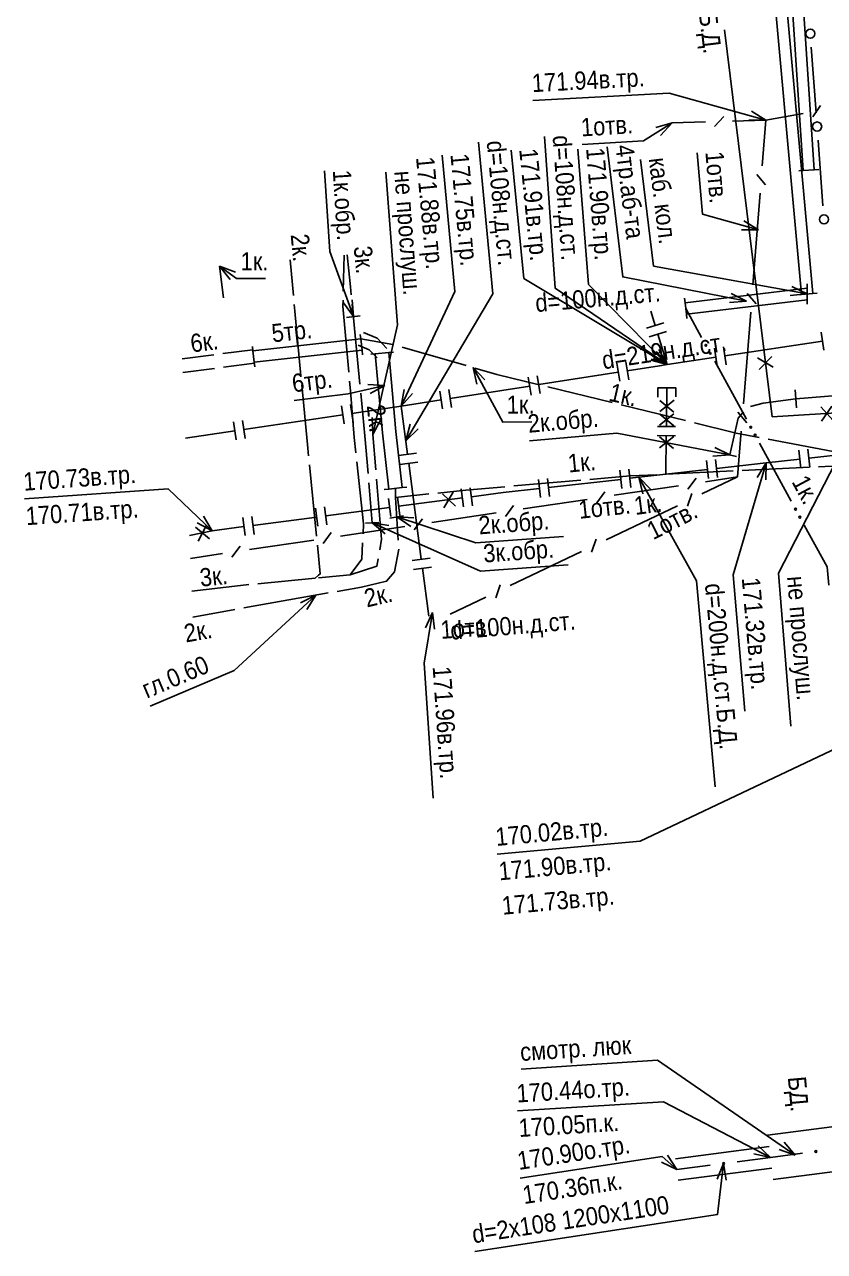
# Model space of a CAD drawing. Header units: metres. Extents: x -3947 to -3704, y 4976 to 6609.
# Drawn here: x -3903.1 to -3859.1, y 5910 to 5977.5 of the extents above; entities that cross this region are included whole.
import ezdxf
from ezdxf.enums import TextEntityAlignment as Align

# ---------------------------------------------------------------- set-up
doc = ezdxf.new("R2010")
doc.units = ezdxf.units.M
doc.header["$MEASUREMENT"] = 0
for name, color, linetype, lineweight in [('Водопровод', 7, 'Continuous', 25), ('Газопровод', 7, 'Continuous', 25), ('Кабели', 7, 'Continuous', 25), ('Кабель связи', 7, 'Continuous', 25), ('Кабель электрический', 7, 'Continuous', 25), ('Подземные коммуникации', 7, 'Continuous', 25), ('Теплосеть', 7, 'Continuous', 25)]:
    doc.layers.add(name, color=color, linetype=linetype, lineweight=lineweight)
doc.styles.add('Russian', font='RUSSIAN_1251.shx', dxfattribs={"width": 0.8, "height": 1})
doc.styles.add('Style-RUSSIAN_1251', font='RUSSIAN_1251.shx')
doc.styles.add('Style-RUSSIAN_1251 I 0.00000', font='RUSSIAN_1251.shx')

msp = doc.modelspace()

# ---------------------------------------------------------------- linework, layer by layer
at = {"layer": 'Водопровод', "linetype": 'Continuous'}
for p, q in [((-3864.628, 5977.226), (-3861.993, 5955.94)), ((-3861.952, 5958.667), (-3862.805, 5959.188)), ((-3862.027, 5959.262), (-3862.723, 5958.543)), ((-3861.993, 5955.94), (-3851.362, 5956.591)), ((-3859.322, 5956.478), (-3858.647, 5955.739)), ((-3858.723, 5956.517), (-3859.296, 5955.697))]:
    msp.add_line(p, q, dxfattribs=at)
at = {"layer": 'Газопровод', "linetype": 'Continuous'}
for p, q in [((-3868.433, 5960.967), (-3868.672, 5961.757)), ((-3867.954, 5961.111), (-3868.911, 5960.822)), ((-3867.81, 5960.633), (-3868.767, 5960.343)), ((-3867.781, 5958.813), (-3868.288, 5960.488)), ((-3859.155, 5959.607), (-3859.304, 5960.595)), ((-3865.021, 5958.723), (-3865.17, 5959.712)), ((-3864.527, 5958.798), (-3864.675, 5959.786)), ((-3864.601, 5959.292), (-3859.23, 5960.101)), ((-3867.781, 5958.813), (-3868.681, 5959.062)), ((-3867.781, 5958.813), (-3868.665, 5959.114)), ((-3867.781, 5958.813), (-3868.589, 5959.281)), ((-3867.781, 5958.813), (-3868.424, 5959.491)), ((-3867.781, 5958.813), (-3868.384, 5959.527)), ((-3867.781, 5958.813), (-3868.232, 5959.631)), ((-3867.781, 5958.813), (-3865.095, 5959.218)), ((-3874.842, 5957.706), (-3870.464, 5958.394)), ((-3870.387, 5957.9), (-3870.542, 5958.888)), ((-3869.893, 5957.978), (-3870.048, 5958.966)), ((-3875.259, 5957.134), (-3875.414, 5958.122)), ((-3874.765, 5957.212), (-3874.92, 5958.2)), ((-3882.397, 5956.518), (-3882.244, 5957.439)), ((-3882.397, 5956.518), (-3881.791, 5957.228)), ((-3880.13, 5956.368), (-3880.286, 5957.356)), ((-3879.636, 5956.446), (-3879.792, 5957.434)), ((-3879.714, 5956.94), (-3875.336, 5957.628)), ((-3867.817, 5955.401), (-3867.795, 5957.526)), ((-3885.538, 5955.547), (-3885.685, 5956.536)), ((-3885.043, 5955.62), (-3885.19, 5956.609)), ((-3885.117, 5956.115), (-3882.397, 5956.518)), ((-3882.397, 5956.518), (-3880.208, 5956.862)), ((-3882.052, 5953.879), (-3882.397, 5956.518)), ((-3868.182, 5956.229), (-3867.397, 5956.849)), ((-3868.178, 5956.829), (-3867.402, 5956.199)), ((-3891.472, 5954.667), (-3891.619, 5955.656)), ((-3890.977, 5954.74), (-3891.124, 5955.729)), ((-3891.051, 5955.235), (-3885.611, 5956.041)), ((-3868.19, 5955.479), (-3867.405, 5956.099)), ((-3868.186, 5956.079), (-3867.41, 5955.449)), ((-3894.265, 5954.758), (-3891.545, 5955.161)), ((-3882.15, 5954.624), (-3881.907, 5955.526)), ((-3882.15, 5954.624), (-3881.477, 5955.272)), ((-3867.317, 5955.396), (-3868.317, 5955.407)), ((-3867.323, 5954.896), (-3868.323, 5954.907)), ((-3868.204, 5954.229), (-3867.418, 5954.849)), ((-3868.199, 5954.829), (-3867.423, 5954.199)), ((-3867.845, 5952.776), (-3867.823, 5954.901)), ((-3881.557, 5953.944), (-3882.548, 5953.814)), ((-3860.421, 5953.107), (-3860.532, 5954.101)), ((-3859.924, 5953.162), (-3860.035, 5954.156)), ((-3859.98, 5953.659), (-3857.689, 5953.915)), ((-3881.492, 5953.448), (-3882.484, 5953.318)), ((-3881.299, 5948.105), (-3881.988, 5953.383)), ((-3870.273, 5952), (-3870.385, 5952.994)), ((-3869.776, 5952.056), (-3869.888, 5953.05)), ((-3867.845, 5952.776), (-3865.555, 5953.034)), ((-3865.499, 5952.537), (-3865.611, 5953.531)), ((-3865.002, 5952.593), (-3865.114, 5953.587)), ((-3862.329, 5953.397), (-3862.823, 5952.605)), ((-3862.329, 5953.397), (-3862.344, 5952.463)), ((-3874.744, 5951.497), (-3874.856, 5952.49)), ((-3874.247, 5951.553), (-3874.359, 5952.546)), ((-3874.303, 5952.05), (-3870.329, 5952.497)), ((-3869.832, 5952.553), (-3867.845, 5952.776)), ((-3869.335, 5952.609), (-3869.116, 5951.701)), ((-3869.335, 5952.609), (-3868.679, 5951.944)), ((-3880.134, 5951.707), (-3879.41, 5951.017)), ((-3879.54, 5951.787), (-3880.054, 5950.93)), ((-3878.972, 5950.979), (-3879.102, 5951.97)), ((-3878.476, 5951.044), (-3878.607, 5952.035)), ((-3878.541, 5951.539), (-3876.787, 5951.77)), ((-3876.787, 5951.77), (-3874.8, 5951.994)), ((-3886.981, 5949.926), (-3887.111, 5950.918)), ((-3886.485, 5949.991), (-3886.616, 5950.983)), ((-3886.55, 5950.487), (-3883.042, 5950.948)), ((-3882.976, 5950.452), (-3883.107, 5951.444)), ((-3882.481, 5950.517), (-3882.611, 5951.509)), ((-3882.546, 5951.013), (-3879.037, 5951.474)), ((-3892.805, 5949.665), (-3893.284, 5950.467)), ((-3890.985, 5949.4), (-3891.116, 5950.391)), ((-3890.49, 5949.465), (-3890.62, 5950.456)), ((-3890.555, 5949.961), (-3887.046, 5950.422)), ((-3894.05, 5949.414), (-3892.805, 5949.665)), ((-3893.708, 5949.865), (-3892.939, 5949.225)), ((-3892.805, 5949.665), (-3893.629, 5950.105)), ((-3893.12, 5949.985), (-3893.576, 5949.095)), ((-3892.805, 5949.665), (-3891.051, 5949.896)), ((-3880.803, 5948.169), (-3881.795, 5948.04)), ((-3880.738, 5947.674), (-3881.73, 5947.544)), ((-3880.889, 5944.97), (-3881.234, 5947.609)), ((-3880.677, 5945.177), (-3881.07, 5944.33)), ((-3880.677, 5945.177), (-3880.577, 5944.248))]:
    msp.add_line(p, q, dxfattribs=at)
at = {"layer": 'Газопровод', "linetype": 'Continuous', "flags": 128}
for points in [[(-3867.781, 5958.813), (-3873.929, 5963.005), (-3874.525, 5971.361)], [(-3882.15, 5954.624), (-3877.373, 5962.705), (-3878.155, 5971.046)], [(-3867.781, 5958.813), (-3875.661, 5963.548), (-3876.363, 5970.605)], [(-3867.781, 5958.813), (-3872.096, 5963.216), (-3872.685, 5970.668)], [(-3882.397, 5956.518), (-3879.459, 5962.831), (-3880.145, 5970.332)], [(-3869.97, 5958.472), (-3868.2, 5958.75), (-3867.781, 5958.813)], [(-3867.293, 5957.028), (-3867.295, 5957.528), (-3868.295, 5957.525), (-3868.293, 5957.025)], [(-3865.058, 5953.09), (-3862.329, 5953.397), (-3860.477, 5953.604)], [(-3862.329, 5953.397), (-3864.143, 5947.249), (-3863.496, 5939.752)], [(-3869.335, 5952.609), (-3866.171, 5946.917), (-3865.145, 5935.584)], [(-3892.805, 5949.665), (-3895.222, 5951.971), (-3903.118, 5951.419)], [(-3880.677, 5945.177), (-3881.139, 5942.38), (-3880.638, 5934.957)], [(-3854.567, 5939.552), (-3869.263, 5932.602), (-3877.13, 5931.878)]]:
    msp.add_lwpolyline(points, dxfattribs=at)
at = {"layer": 'Кабели', "linetype": 'Continuous'}
for p, q in [((-3859.851, 5976.266), (-3859.584, 5972.653)), ((-3859.474, 5971.157), (-3859.208, 5967.544)), ((-3860.29, 5969.486), (-3860.54, 5969.469)), ((-3859.692, 5969.526), (-3860.29, 5969.486)), ((-3859.442, 5969.542), (-3859.692, 5969.526)), ((-3892.392, 5964.221), (-3891.811, 5963.49)), ((-3892.392, 5964.221), (-3891.517, 5963.894)), ((-3892.392, 5964.221), (-3892.175, 5962.485)), ((-3860.085, 5962.695), (-3860.926, 5963.102)), ((-3860.085, 5963.259), (-3860.085, 5963.009)), ((-3866.82, 5962.459), (-3866.791, 5962.211)), ((-3863.413, 5962.299), (-3864.248, 5962.717)), ((-3860.085, 5962.695), (-3861.015, 5962.61)), ((-3860.645, 5962.643), (-3860.396, 5962.666)), ((-3860.396, 5962.666), (-3859.774, 5962.724)), ((-3860.085, 5963.009), (-3860.085, 5962.381)), ((-3860.085, 5962.381), (-3860.085, 5962.131)), ((-3859.774, 5962.724), (-3859.525, 5962.747)), ((-3866.791, 5962.211), (-3866.717, 5961.591)), ((-3863.413, 5962.299), (-3864.345, 5962.227)), ((-3866.717, 5961.591), (-3866.687, 5961.343))]:
    msp.add_line(p, q, dxfattribs=at)
at = {"layer": 'Кабели', "linetype": 'Continuous', "flags": 128}
for points in [[(-3863.674, 5999.974), (-3862.334, 5984.091), (-3860.396, 5962.666)], [(-3863.052, 6000.026), (-3861.712, 5984.145), (-3859.774, 5962.724)], [(-3860.29, 5969.486), (-3862.31, 5999.98)], [(-3859.692, 5969.526), (-3861.711, 6000.02)], [(-3863.413, 5962.299), (-3870.221, 5963.635), (-3871.07, 5970.793)], [(-3860.085, 5962.695), (-3868.525, 5964.225), (-3869.237, 5970.086)], [(-3892.392, 5964.221), (-3891.46, 5963.543), (-3889.866, 5963.543)], [(-3860.085, 5963.009), (-3866.791, 5962.211)], [(-3860.085, 5962.381), (-3866.717, 5961.591)], [(-3858.21, 5954.024), (-3861.653, 5947.331), (-3860.971, 5938.92)]]:
    msp.add_lwpolyline(points, dxfattribs=at)
at = {"layer": 'Кабели', "linetype": 'Continuous'}
for centre in [(-3859.906, 5977.014), (-3859.529, 5971.905), (-3859.152, 5966.796)]:
    msp.add_circle(centre, 0.25, dxfattribs=at)
at = {"layer": 'Кабель связи', "linetype": 'Continuous'}
for p, q in [((-3862.345, 5972.262), (-3863.145, 5972.744)), ((-3862.345, 5972.262), (-3860.297, 5972.624)), ((-3859.773, 5972.447), (-3859.344, 5973.061)), ((-3867.506, 5972.112), (-3868.4, 5971.843)), ((-3867.506, 5972.112), (-3868.134, 5971.42)), ((-3865.675, 5972.165), (-3867.506, 5972.112)), ((-3864.668, 5972.459), (-3865.182, 5971.914)), ((-3862.345, 5972.262), (-3864.176, 5972.209)), ((-3862.345, 5972.262), (-3863.279, 5972.263)), ((-3862.545, 5969.737), (-3862.345, 5972.262)), ((-3862.362, 5968.704), (-3862.848, 5969.274)), ((-3863.065, 5963.192), (-3862.664, 5968.242)), ((-3862.755, 5966.23), (-3863.556, 5966.709)), ((-3862.755, 5966.23), (-3863.689, 5966.227)), ((-3862.881, 5962.159), (-3863.368, 5962.729)), ((-3866.754, 5961.901), (-3865.882, 5960.306)), ((-3863.585, 5956.646), (-3863.184, 5961.696)), ((-3865.163, 5958.99), (-3863.42, 5955.801)), ((-3863.401, 5955.614), (-3863.887, 5956.184)), ((-3863.904, 5952.626), (-3863.704, 5955.151)), ((-3862.7, 5954.484), (-3860.957, 5951.295)), ((-3866.189, 5952.554), (-3866.635, 5951.952)), ((-3865.863, 5951.691), (-3863.904, 5952.626)), ((-3863.904, 5952.626), (-3865.67, 5952.363)), ((-3871.205, 5951.808), (-3871.651, 5951.206)), ((-3867.154, 5952.143), (-3870.686, 5951.618)), ((-3866.665, 5951.015), (-3866.415, 5951.721)), ((-3876.22, 5951.062), (-3876.667, 5950.46)), ((-3872.17, 5951.397), (-3875.702, 5950.872)), ((-3871.134, 5949.175), (-3867.216, 5951.045)), ((-3881.236, 5950.317), (-3881.683, 5949.714)), ((-3877.185, 5950.651), (-3880.718, 5950.126)), ((-3886.252, 5949.571), (-3886.698, 5948.969)), ((-3882.201, 5949.905), (-3885.733, 5949.38)), ((-3887.217, 5949.159), (-3890.749, 5948.634)), ((-3871.936, 5948.499), (-3871.686, 5949.206)), ((-3892.233, 5948.413), (-3893.999, 5948.151)), ((-3891.268, 5948.825), (-3891.714, 5948.223)), ((-3876.405, 5946.66), (-3872.487, 5948.529)), ((-3877.207, 5945.983), (-3876.957, 5946.69)), ((-3879.717, 5945.079), (-3877.758, 5946.013))]:
    msp.add_line(p, q, dxfattribs=at)
at = {"layer": 'Кабель связи', "linetype": 'Continuous', "flags": 128}
for points in [[(-3862.345, 5972.262), (-3867.658, 5973.743), (-3875.172, 5973.344)], [(-3867.506, 5972.112), (-3869.073, 5971.124), (-3872.458, 5970.909)], [(-3862.755, 5966.23), (-3865.833, 5967.077), (-3866.124, 5970.456)], [(-3860.238, 5949.979), (-3858.981, 5947.68), (-3858.894, 5946.669)]]:
    msp.add_lwpolyline(points, dxfattribs=at)
at = {"layer": 'Кабель связи', "linetype": 'Continuous'}
for centre in [(-3865.643, 5959.868), (-3865.403, 5959.429), (-3863.18, 5955.362), (-3862.94, 5954.923), (-3860.717, 5950.856), (-3860.477, 5950.418)]:
    msp.add_circle(centre, 0.05, dxfattribs=at)
at = {"layer": 'Кабель электрический', "linetype": 'Continuous'}
for p, q in [((-3888.504, 5964.568), (-3888.327, 5962.61)), ((-3885.548, 5964.831), (-3885.592, 5962.849)), ((-3885.034, 5961.446), (-3885.577, 5962.206)), ((-3885.034, 5961.446), (-3885.107, 5962.377)), ((-3884.675, 5957.727), (-3885.101, 5962.142)), ((-3885.407, 5961.405), (-3884.661, 5961.487)), ((-3884.625, 5960.22), (-3884.652, 5960.469)), ((-3890.555, 5959.564), (-3890.582, 5959.813)), ((-3884.556, 5959.6), (-3884.624, 5960.22)), ((-3882.347, 5959.764), (-3878.838, 5958.759)), ((-3894.441, 5959.133), (-3892.705, 5959.354)), ((-3892.209, 5959.417), (-3890.567, 5959.626)), ((-3890.486, 5958.944), (-3890.554, 5959.564)), ((-3884.528, 5959.351), (-3884.556, 5959.6)), ((-3883.831, 5959.399), (-3884.08, 5959.377)), ((-3883.084, 5959.467), (-3883.83, 5959.399)), ((-3882.835, 5959.489), (-3883.084, 5959.466)), ((-3894.411, 5958.381), (-3892.675, 5958.602)), ((-3892.179, 5958.665), (-3890.473, 5958.882)), ((-3890.458, 5958.695), (-3890.486, 5958.944)), ((-3878.451, 5958.647), (-3878.239, 5957.738)), ((-3878.451, 5958.647), (-3877.8, 5957.977)), ((-3883.297, 5957.663), (-3884.231, 5957.706)), ((-3883.297, 5957.663), (-3884.119, 5957.219)), ((-3874.34, 5957.585), (-3870.795, 5956.715)), ((-3860.744, 5957.43), (-3860.664, 5956.434)), ((-3870.31, 5956.596), (-3866.765, 5955.727)), ((-3883.96, 5954.962), (-3884.006, 5955.895)), ((-3883.96, 5954.962), (-3883.519, 5955.785)), ((-3883.799, 5953.013), (-3883.96, 5954.962)), ((-3862.229, 5954.709), (-3858.645, 5954.023)), ((-3864.327, 5953.843), (-3865.258, 5953.766)), ((-3864.327, 5953.843), (-3865.164, 5954.257)), ((-3863.962, 5953.759), (-3864.692, 5953.927)), ((-3887.45, 5953.289), (-3887.059, 5949.378)), ((-3867.84, 5952.779), (-3864.149, 5952.961)), ((-3863.649, 5952.985), (-3859.957, 5953.167)), ((-3859.458, 5953.192), (-3855.766, 5953.374)), ((-3884.001, 5950.102), (-3884.186, 5952.312)), ((-3876.207, 5952.133), (-3872.524, 5952.449)), ((-3883.089, 5951.963), (-3883.337, 5951.934)), ((-3882.343, 5952.047), (-3883.089, 5951.963)), ((-3882.716, 5952.005), (-3882.72, 5951.5)), ((-3882.72, 5951.5), (-3880.882, 5951.693)), ((-3882.095, 5952.075), (-3882.343, 5952.047)), ((-3882.72, 5951.5), (-3882.565, 5949.148)), ((-3883.02, 5950.37), (-3882.279, 5950.481)), ((-3882.649, 5950.426), (-3881.872, 5949.908)), ((-3882.649, 5950.426), (-3881.716, 5950.383)), ((-3884.375, 5950.078), (-3883.627, 5950.126)), ((-3884.001, 5950.102), (-3883.28, 5949.508)), ((-3884.001, 5950.102), (-3883.077, 5949.965)), ((-3887.135, 5947.056), (-3890.285, 5946.753)), ((-3885.208, 5947.242), (-3886.95, 5947.074)), ((-3886.416, 5946.246), (-3891.056, 5945.42)), ((-3887.105, 5946.123), (-3887.935, 5945.695)), ((-3887.105, 5946.123), (-3887.595, 5945.328)), ((-3891.549, 5945.332), (-3893.869, 5944.919))]:
    msp.add_line(p, q, dxfattribs=at)
at = {"layer": 'Кабель электрический', "linetype": 'Continuous', "flags": 128}
for points in [[(-3885.034, 5961.446), (-3886.337, 5965.029), (-3886.616, 5969.466)], [(-3883.96, 5954.962), (-3882.604, 5960.988), (-3883.241, 5969.403)], [(-3885.149, 5962.64), (-3885.193, 5963.094), (-3885.379, 5964.846)], [(-3888.282, 5962.112), (-3888.249, 5961.743), (-3887.917, 5958.198)], [(-3885.603, 5962.349), (-3885.61, 5962.017), (-3885.285, 5958.399)], [(-3884.481, 5960.567), (-3883.725, 5960.254), (-3883.186, 5959.692)], [(-3890.554, 5959.564), (-3884.624, 5960.22)], [(-3884.767, 5959.873), (-3884.157, 5959.622), (-3883.728, 5959.174)], [(-3884.624, 5960.22), (-3882.867, 5959.913), (-3882.828, 5959.902)], [(-3890.486, 5958.944), (-3884.556, 5959.6)], [(-3883.089, 5951.963), (-3883.439, 5955.061), (-3883.83, 5959.399)], [(-3882.343, 5952.047), (-3882.693, 5955.137), (-3883.084, 5959.467)], [(-3878.451, 5958.647), (-3876.816, 5955.649), (-3875.222, 5955.668)], [(-3878.358, 5958.621), (-3877.144, 5958.273), (-3874.825, 5957.704)], [(-3883.297, 5957.663), (-3885.321, 5957.2), (-3888.29, 5956.833)], [(-3887.87, 5957.7), (-3887.562, 5954.409), (-3887.499, 5953.787)], [(-3885.24, 5957.901), (-3885.192, 5957.366), (-3884.994, 5954.803), (-3884.902, 5953.95)], [(-3846.003, 5958.104), (-3846.179, 5958.09), (-3855.535, 5957.344), (-3860.704, 5956.932)], [(-3884.228, 5952.811), (-3884.402, 5954.894), (-3884.627, 5957.229)], [(-3860.704, 5956.932), (-3862.493, 5956.68), (-3863.194, 5956.505)], [(-3863.571, 5956.215), (-3863.864, 5955.857), (-3864.327, 5953.843)], [(-3864.327, 5953.843), (-3870.539, 5955.029), (-3875.356, 5954.608)], [(-3866.279, 5955.608), (-3863.982, 5955.044), (-3862.72, 5954.803)], [(-3884.848, 5953.453), (-3884.48, 5950.049), (-3884.503, 5949.508)], [(-3883.584, 5948.622), (-3883.483, 5949.199), (-3883.757, 5952.514)], [(-3872.026, 5952.492), (-3869.809, 5952.682), (-3868.34, 5952.754)], [(-3880.385, 5951.745), (-3878.849, 5951.906), (-3876.705, 5952.09)], [(-3882.649, 5950.426), (-3878.306, 5949.003), (-3873.482, 5949.353)], [(-3884.001, 5950.102), (-3878.044, 5947.451), (-3873.22, 5947.802)], [(-3884.525, 5949.009), (-3884.564, 5948.1), (-3885.208, 5947.242)], [(-3887.009, 5948.88), (-3886.851, 5947.298), (-3886.957, 5947.234), (-3887.135, 5947.056)], [(-3882.541, 5948.65), (-3882.765, 5947.413), (-3883.209, 5946.892), (-3884.587, 5946.571), (-3885.923, 5946.333)], [(-3885.208, 5947.242), (-3883.742, 5947.722), (-3883.671, 5948.129)], [(-3890.783, 5946.705), (-3891.234, 5946.662), (-3893.926, 5946.343)], [(-3887.105, 5946.123), (-3891.584, 5941.974), (-3896.218, 5940.015)]]:
    msp.add_lwpolyline(points, dxfattribs=at)
at = {"layer": 'Теплосеть', "linetype": 'Continuous'}
for p, q in [((-3862.098, 5915.196), (-3862.781, 5915.834)), ((-3860.735, 5915.323), (-3861.335, 5916.04)), ((-3867.242, 5914.531), (-3867.752, 5915.314)), ((-3863.926, 5914.96), (-3862.098, 5915.196)), ((-3862.098, 5915.196), (-3863.012, 5915.39)), ((-3862.098, 5915.196), (-3860.342, 5915.424)), ((-3860.735, 5915.323), (-3861.619, 5915.628)), ((-3867.242, 5914.531), (-3868.083, 5914.939)), ((-3867.242, 5914.531), (-3865.414, 5914.768)), ((-3864.673, 5914.863), (-3865.026, 5913.999)), ((-3864.673, 5914.863), (-3864.529, 5913.941))]:
    msp.add_line(p, q, dxfattribs=at)
at = {"layer": 'Теплосеть', "linetype": 'Continuous', "flags": 128}
for points in [[(-3860.735, 5915.323), (-3868.31, 5920.537), (-3875.802, 5920.048)], [(-3862.256, 5916.416), (-3832.254, 5920.304)], [(-3862.098, 5915.196), (-3867.984, 5918.262), (-3876.003, 5917.764)], [(-3861.94, 5913.976), (-3831.938, 5917.864)], [(-3867.242, 5914.531), (-3868.053, 5915.247), (-3875.863, 5914.06)], [(-3867.319, 5915.126), (-3862.175, 5915.791)], [(-3864.673, 5914.863), (-3865.002, 5912.056), (-3878.358, 5910.022)], [(-3867.166, 5913.936), (-3862.021, 5914.601)]]:
    msp.add_lwpolyline(points, dxfattribs=at)
at = {"layer": 'Теплосеть', "linetype": 'Continuous'}
for centre in [(-3859.598, 5915.52), (-3864.67, 5914.864)]:
    msp.add_circle(centre, 0.05, dxfattribs=at)

# ---------------------------------------------------------------- texts
at = {"layer": 'Водопровод', "linetype": 'Continuous', "style": 'Style-RUSSIAN_1251', "width": 0.899998}
msp.add_text('d=100чуг.Б.Д.', height=1, rotation=276.87649, dxfattribs=at).set_placement((-3866.683, 5983.474))
at = {"layer": 'Газопровод', "linetype": 'Continuous', "style": 'Style-RUSSIAN_1251', "width": 0.899998}
for s, rotation, p in [('d=108н.д.ст.', 274.0835, (-3873.079, 5971.465)), ('d=108н.д.ст.', 275.3531, (-3876.711, 5971.181)), ('171.91в.тр.', 275.6745, (-3874.92, 5970.749)), ('171.90в.тр.', 274.5176, (-3871.239, 5970.782)), ('171.88в.тр.', 275.2255, (-3880.593, 5970.291)), ('171.75в.тр.', 275.2255, (-3878.701, 5970.464)), ('170.73в.тр.', 4.0001, (-3903.219, 5952.865)), ('170.71в.тр.', 4.0001, (-3903.086, 5950.97)), ('171.32в.тр.', 274.9335, (-3862.679, 5947.15)), ('d=200н.д.ст.Б.Д.', 275.1684, (-3864.706, 5946.824)), ('171.96в.тр.', 273.8635, (-3879.677, 5942.253)), ('170.02в.тр.', 5.2565, (-3877.263, 5933.322)), ('171.90в.тр.', 5.2565, (-3877.089, 5931.43)), ('171.73в.тр.', 5.2565, (-3876.914, 5929.538))]:
    msp.add_text(s, height=1, rotation=rotation, dxfattribs=at).set_placement(p, align=Align.TOP_LEFT)
for s, rotation, p in [('d=100н.д.ст.', 4.98845, (-3874.985, 5961.695)), ('d=219н.д.ст.', 8.5654, (-3871.28, 5958.547)), ('d=100н.д.ст.', 4.78331, (-3879.66, 5943.67))]:
    msp.add_text(s, height=1, rotation=rotation, dxfattribs=at).set_placement(p)
at = {"layer": 'Кабели', "linetype": 'Continuous', "style": 'Style-RUSSIAN_1251', "width": 0.9}
for s, rotation, p in [('4тр.аб-та', 276.7692, (-3869.63, 5970.964)), ('каб. кол.', 276.9307, (-3867.798, 5970.261)), ('не прослуш.', 274.6401, (-3860.19, 5947.224))]:
    msp.add_text(s, height=1, rotation=rotation, dxfattribs=at).set_placement(p, align=Align.TOP_LEFT)
msp.add_text('1к.', height=1, dxfattribs=at).set_placement((-3891.235, 5964.993), align=Align.TOP_LEFT)
at = {"layer": 'Кабель связи', "linetype": 'Continuous', "style": 'Style-RUSSIAN_1251'}
for s, rotation, width, p in [('171.94в.тр.', 3.038, 0.9, (-3875.249, 5974.792)), ('1отв.', 3.63212, 0.899998, (-3872.55, 5972.356)), ('1отв.', 274.92978, 0.899998, (-3864.68, 5970.581))]:
    msp.add_text(s, height=1, rotation=rotation, dxfattribs=dict(at, width=width)).set_placement(p, align=Align.TOP_LEFT)
at = {"layer": 'Кабель связи', "linetype": 'Continuous', "style": 'Style-RUSSIAN_1251', "width": 0.899998}
for s, rotation, p in [('1к.', 298.1341, (-3860.953, 5952.369)), ('1отв.', 6.04751, (-3872.597, 5950.324)), ('1отв.', 27.14227, (-3868.549, 5949.14)), ('1отв.', 4.288, (-3880.206, 5943.718))]:
    msp.add_text(s, height=1, rotation=rotation, dxfattribs=at).set_placement(p)
at = {"layer": 'Кабель электрический', "linetype": 'Continuous'}
for s, rotation, style, width, p in [('1к.обр.', 273.5917, 'Style-RUSSIAN_1251', 0.899998, (-3885.169, 5969.557)), ('не прослуш.', 274.3278, 'Russian', 0.9, (-3881.795, 5969.512)), ('6тр.', 7.05679, 'Style-RUSSIAN_1251', 0.899998, (-3888.468, 5958.272)), ('1к.', 0.66642, 'Style-RUSSIAN_1251', 0.899998, (-3876.608, 5957.102)), ('2к.обр.', 4.99081, 'Style-RUSSIAN_1251', 0.899998, (-3875.483, 5956.053)), ('2к.обр.', 4.15611, 'Style-RUSSIAN_1251', 0.899998, (-3878.186, 5950.465)), ('3к.обр.', 4.15611, 'Style-RUSSIAN_1251', 0.899998, (-3877.924, 5948.914)), ('гл.0.60', 22.9195, 'Style-RUSSIAN_1251', 0.9, (-3896.783, 5941.35))]:
    msp.add_text(s, height=1, rotation=rotation, dxfattribs=dict(at, style=style, width=width)).set_placement(p, align=Align.TOP_LEFT)
at = {"layer": 'Кабель электрический', "linetype": 'Continuous', "style": 'Style-RUSSIAN_1251', "width": 0.899998}
for s, rotation, p in [('2к.', 275.16411, (-3888.483, 5965.958)), ('3к.', 275.68648, (-3885.02, 5965.289)), ('5тр.', 6.31262, (-3889.473, 5960.029)), ('6к.', 7.25178, (-3893.932, 5959.472)), ('1к.', 347.18845, (-3871.039, 5956.833)), ('2к.', 276.27672, (-3884.3, 5956.55)), ('1к.', 5.38342, (-3873.188, 5952.87)), ('1к.', 7.47442, (-3869.528, 5950.534)), ('3к.', 5.93014, (-3893.426, 5946.588)), ('2к.', 13.11299, (-3884.295, 5945.446)), ('2к.', 10.08912, (-3894.244, 5943.518))]:
    msp.add_text(s, height=1, rotation=rotation, dxfattribs=at).set_placement(p)
at = {"layer": 'Подземные коммуникации', "linetype": 'Continuous', "style": 'Style-RUSSIAN_1251 I 0.00000', "width": 0.9}
msp.add_text('БД.', height=1, rotation=275.03652, dxfattribs=at).set_placement((-3861.144, 5919.608))
at = {"layer": 'Теплосеть', "linetype": 'Continuous', "style": 'Style-RUSSIAN_1251', "width": 0.9}
for s, rotation, p in [('смотр. люк', 3.7395, (-3875.897, 5921.495)), ('170.44о.тр.', 3.5597, (-3876.093, 5919.211)), ('170.05п.к.', 3.5597, (-3875.975, 5917.314)), ('170.90о.тр.', 8.64196, (-3876.081, 5915.493)), ('170.36п.к.', 8.64196, (-3875.795, 5913.615)), ('d=2x108 1200x1100', 8.65883, (-3878.576, 5911.456))]:
    msp.add_text(s, height=1, rotation=rotation, dxfattribs=at).set_placement(p, align=Align.TOP_LEFT)

doc.saveas('drawing.dxf')
